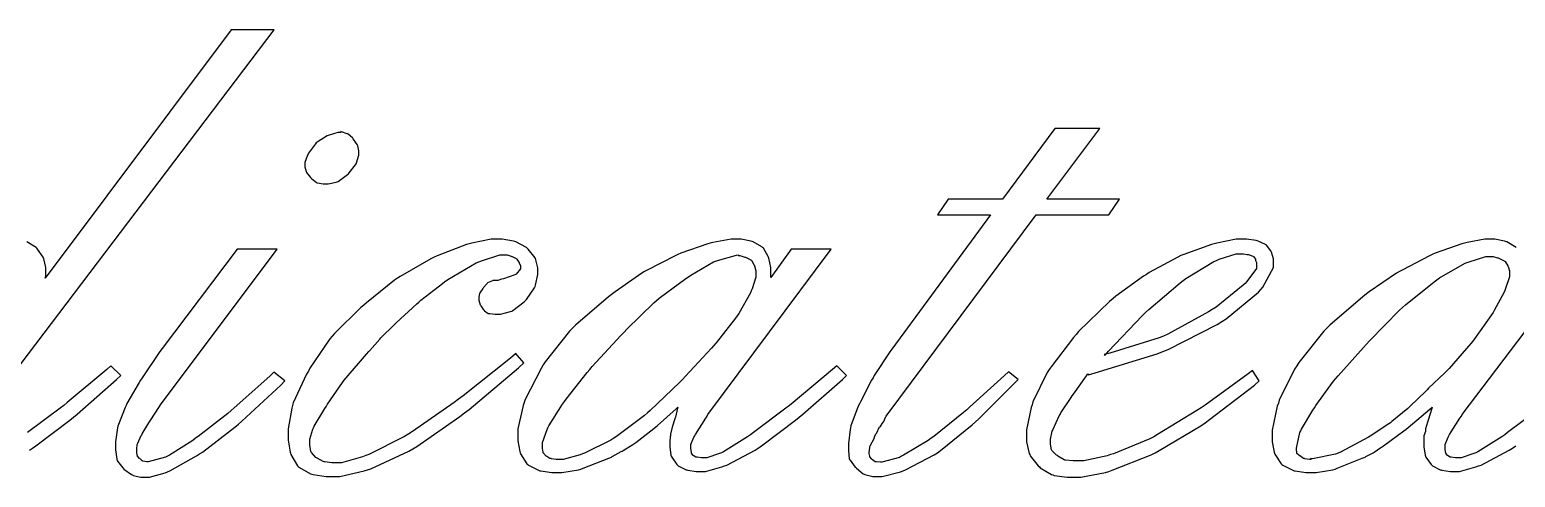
# Model space of a CAD drawing. Extents: x 3.03 to 5.34, y 7.46 to 9.01.
# Drawn here: x 3.613 to 4.44, y 8.733 to 8.982 of the extents above; entities that cross this region are included whole.
import ezdxf

# ---------------------------------------------------------------- set-up
doc = ezdxf.new("R2010")
doc.units = 0
doc.layers.get('0').update_dxf_attribs({"linetype": 'CONTINUOUS'})

msp = doc.modelspace()

# ---------------------------------------------------------------- linework, layer by layer
at = {"color": 0}
for points in [[(3.58686, 8.76828), (3.74918, 8.98226), (3.72532, 8.98226), (3.72532, 8.98226), (3.62181, 8.84403), (3.62181, 8.84403), (3.62213, 8.84478), (3.62224, 8.84489), (3.62224, 8.84532), (3.62224, 8.84619), (3.62224, 8.84728), (3.62224, 8.84814), (3.62224, 8.84993), (3.62115, 8.85476), (3.62093, 8.85531), (3.62071, 8.85579), (3.61768, 8.86029), (3.61724, 8.86074), (3.61681, 8.86111), (3.6116, 8.86421)], [(4.45329, 8.77171), (4.43522, 8.75819), (4.43365, 8.757), (4.43201, 8.75586), (4.41862, 8.74756), (4.41758, 8.74701), (4.41644, 8.74653), (4.40944, 8.74419), (4.40717, 8.74419), (4.40631, 8.74419), (4.40392, 8.74451), (4.40369, 8.74462), (4.40321, 8.74462), (4.40186, 8.74539), (4.40175, 8.7455), (4.40164, 8.74561), (4.40088, 8.74669), (4.40088, 8.74701), (4.40076, 8.74724), (4.40044, 8.74935), (4.40044, 8.75006), (4.40044, 8.75163), (4.40218, 8.75558), (4.40261, 8.75635), (4.403, 8.75706), (4.40875, 8.76628), (4.40956, 8.76742), (4.41, 8.76828), (4.57232, 8.98226)], [(4.43994, 8.86111), (4.43474, 8.86421), (4.43408, 8.86442), (4.43349, 8.86464), (4.42806, 8.86572), (4.42626, 8.86572), (4.42253, 8.86572), (4.41265, 8.86387), (4.41129, 8.86356), (4.40983, 8.86317), (4.39486, 8.85792), (4.39328, 8.85726), (4.39176, 8.85656), (4.37651, 8.84858), (4.37506, 8.84771), (4.37349, 8.84679), (4.35829, 8.83649), (4.35682, 8.83535), (4.35471, 8.83376), (4.33637, 8.81788), (4.33469, 8.81625), (4.33301, 8.81456), (4.31917, 8.79715), (4.31799, 8.79542), (4.31674, 8.79351), (4.30826, 8.77626), (4.30778, 8.77458), (4.30713, 8.77289), (4.30431, 8.75956), (4.30431, 8.75504), (4.30431, 8.75299), (4.30539, 8.7474), (4.30561, 8.74681), (4.30583, 8.74615), (4.30925, 8.74089), (4.30974, 8.7405), (4.31017, 8.74007), (4.31581, 8.73725), (4.31646, 8.73703), (4.31706, 8.73687), (4.32308, 8.73594), (4.32514, 8.73594), (4.32867, 8.73594), (4.338, 8.73753), (4.33925, 8.7379), (4.3405, 8.73833), (4.35439, 8.74393), (4.35596, 8.74462), (4.35639, 8.74485), (4.36008, 8.74685), (4.36051, 8.74701), (4.36094, 8.74724), (4.36464, 8.74983), (4.36507, 8.75006), (4.36621, 8.75076), (4.37761, 8.75911), (4.37875, 8.76004), (4.37989, 8.76096), (4.39204, 8.77126), (4.39328, 8.7724), (4.39312, 8.7716), (4.39111, 8.76514), (4.3909, 8.7646), (4.39068, 8.76394), (4.3896, 8.76036), (4.3896, 8.75917), (4.38949, 8.75885), (4.38872, 8.75635), (4.38872, 8.75549), (4.38872, 8.75461), (4.38872, 8.75265), (4.38872, 8.75201), (4.38872, 8.75028), (4.38938, 8.74556), (4.3896, 8.74507), (4.38981, 8.74451), (4.39264, 8.7404), (4.39307, 8.74007), (4.39344, 8.73975), (4.39779, 8.73757), (4.39828, 8.73747), (4.39871, 8.73725), (4.40343, 8.7366), (4.405, 8.7366), (4.40853, 8.7366), (4.41764, 8.7391), (4.41911, 8.73964), (4.42046, 8.74018), (4.43619, 8.74849), (4.43799, 8.74963), (4.43972, 8.75076)], [(3.61307, 8.74849), (3.61486, 8.74963), (3.6166, 8.75076), (3.63558, 8.76508), (3.63764, 8.76676), (3.6396, 8.76839), (3.66151, 8.78771), (3.6639, 8.78999), (3.65847, 8.79542), (3.65608, 8.79329), (3.63417, 8.77485), (3.63222, 8.77328), (3.63015, 8.77171), (3.61208, 8.75819)]]:
    msp.add_lwpolyline(points, dxfattribs=at)
for points in [[(3.78629, 8.92563), (3.78629, 8.92518), (3.78456, 8.92518), (3.77983, 8.92367), (3.77935, 8.92344), (3.77869, 8.92324), (3.77317, 8.91976), (3.77262, 8.91932), (3.77214, 8.91878), (3.76828, 8.91357), (3.76807, 8.91303), (3.76774, 8.91254), (3.76633, 8.90836), (3.76633, 8.90696), (3.76633, 8.90597), (3.76699, 8.90338), (3.76719, 8.90306), (3.76731, 8.90278), (3.76947, 8.90001), (3.76981, 8.89979), (3.77001, 8.89947), (3.77274, 8.89729), (3.77306, 8.89719), (3.77339, 8.89703), (3.77653, 8.89654), (3.77761, 8.89654), (3.77929, 8.89654), (3.78369, 8.89746), (3.78435, 8.89763), (3.78483, 8.89785), (3.7901, 8.90169), (3.79064, 8.90218), (3.79101, 8.90261), (3.79454, 8.90712), (3.79476, 8.90761), (3.79497, 8.90815), (3.79628, 8.91249), (3.79628, 8.9139), (3.79628, 8.91493), (3.79568, 8.91775), (3.79563, 8.91803), (3.79542, 8.91835), (3.79324, 8.9216), (3.79303, 8.92193), (3.79281, 8.9221), (3.79036, 8.9241), (3.79021, 8.92432), (3.78988, 8.92443), (3.78662, 8.92551), (3.78629, 8.92563)], [(4.18343, 8.92736), (4.15435, 8.88807), (4.12418, 8.88807), (4.11811, 8.87939), (4.14763, 8.87939), (4.09272, 8.80453), (4.09169, 8.80317), (4.08301, 8.78993), (4.08231, 8.78868), (4.08154, 8.78743), (4.07525, 8.77528), (4.07471, 8.77414), (4.07411, 8.77289), (4.06993, 8.76193), (4.06972, 8.7609), (4.06956, 8.75988), (4.06863, 8.75222), (4.06863, 8.74963), (4.06863, 8.74804), (4.06912, 8.74376), (4.06928, 8.74333), (4.0695, 8.74283), (4.07232, 8.73899), (4.07275, 8.73876), (4.07308, 8.73833), (4.07688, 8.73529), (4.07731, 8.73508), (4.07775, 8.73486), (4.08214, 8.73378), (4.08361, 8.73378), (4.08746, 8.73378), (4.09754, 8.73643), (4.09901, 8.73703), (4.10042, 8.73757), (4.11632, 8.74588), (4.11811, 8.74701), (4.11974, 8.74821), (4.13747, 8.76247), (4.13938, 8.76417), (4.14111, 8.76585), (4.16086, 8.78554), (4.16303, 8.78782), (4.15761, 8.79194), (4.15543, 8.78999), (4.13601, 8.7724), (4.13439, 8.77089), (4.1326, 8.76932), (4.1161, 8.75608), (4.11464, 8.75504), (4.11301, 8.7539), (4.09928, 8.74556), (4.09814, 8.74507), (4.097, 8.74442), (4.08729, 8.74181), (4.08729, 8.74181), (4.08649, 8.74181), (4.08421, 8.74197), (4.08404, 8.74203), (4.0835, 8.74203), (4.08197, 8.74311), (4.08187, 8.74333), (4.08165, 8.74343), (4.08057, 8.74468), (4.08057, 8.74507), (4.08046, 8.74517), (4.08014, 8.74658), (4.08014, 8.74701), (4.08014, 8.74701), (4.08046, 8.75006), (4.08057, 8.75049), (4.08068, 8.75082), (4.08285, 8.75493), (4.08317, 8.75549), (4.08317, 8.75608), (4.0841, 8.75765), (4.08425, 8.75786), (4.08436, 8.75808), (4.08578, 8.76101), (4.08599, 8.76133), (4.08621, 8.7615), (4.08794, 8.76394), (4.08817, 8.76417), (4.08826, 8.76437), (4.08951, 8.76714), (4.08968, 8.76742), (4.17301, 8.87939), (4.21338, 8.87939), (4.21946, 8.88807), (4.17888, 8.88807), (4.20839, 8.92736), (4.18343, 8.92736)], [(3.88351, 8.80236), (3.88351, 8.80192), (3.88069, 8.79953), (3.85433, 8.7786), (3.85183, 8.77675), (3.84933, 8.77485), (3.82611, 8.75879), (3.82406, 8.75743), (3.82172, 8.75608), (3.80186, 8.7461), (3.80018, 8.7455), (3.79844, 8.74474), (3.78674, 8.74138), (3.78282, 8.74138), (3.78136, 8.74138), (3.7774, 8.74186), (3.77696, 8.74203), (3.77653, 8.74214), (3.77306, 8.74397), (3.77285, 8.74419), (3.7724, 8.74442), (3.76992, 8.74707), (3.76981, 8.74744), (3.76964, 8.74778), (3.76915, 8.75131), (3.76915, 8.75244), (3.76915, 8.75456), (3.77067, 8.76004), (3.77111, 8.7609), (3.77154, 8.76172), (3.7774, 8.7716), (3.77826, 8.77285), (3.77886, 8.77399), (3.78722, 8.78614), (3.78825, 8.78737), (3.78928, 8.78863), (3.80067, 8.80186), (3.80192, 8.80322), (3.80246, 8.80388), (3.808, 8.81017), (3.80865, 8.81082), (3.81603, 8.81819), (3.81717, 8.81922), (3.82856, 8.82975), (3.82969, 8.83078), (3.83089, 8.83182), (3.84278, 8.84119), (3.84403, 8.84207), (3.84576, 8.84332), (3.86165, 8.85254), (3.86312, 8.85314), (3.86458, 8.85379), (3.87468, 8.85704), (3.8781, 8.85704), (3.8789, 8.85704), (3.88113, 8.85628), (3.88135, 8.85618), (3.88157, 8.85607), (3.88374, 8.85499), (3.88396, 8.85488), (3.88411, 8.85465), (3.88536, 8.85292), (3.88547, 8.85271), (3.88558, 8.85254), (3.88633, 8.85092), (3.88633, 8.85032), (3.88633, 8.84928), (3.8839, 8.8464), (3.88351, 8.84619), (3.88308, 8.84586), (3.87679, 8.84369), (3.87592, 8.84358), (3.8756, 8.84347), (3.87369, 8.84272), (3.8731, 8.84272), (3.87256, 8.84272), (3.87131, 8.84272), (3.87093, 8.84272), (3.87061, 8.84261), (3.86789, 8.84142), (3.86768, 8.84119), (3.86746, 8.84099), (3.86561, 8.83882), (3.8655, 8.8386), (3.86529, 8.83837), (3.86367, 8.83599), (3.86356, 8.83578), (3.86344, 8.83556), (3.86312, 8.83344), (3.86312, 8.83274), (3.86312, 8.83182), (3.86376, 8.82926), (3.86399, 8.82904), (3.8641, 8.82872), (3.86572, 8.82639), (3.86594, 8.82622), (3.86615, 8.82601), (3.86828, 8.82449), (3.86897, 8.82449), (3.86925, 8.82437), (3.87213, 8.82406), (3.8731, 8.82406), (3.87517, 8.82406), (3.88075, 8.82547), (3.88135, 8.82579), (3.882, 8.82607), (3.88829, 8.831), (3.88894, 8.83165), (3.88954, 8.83225), (3.89404, 8.83876), (3.89437, 8.83946), (3.89453, 8.84011), (3.89589, 8.84614), (3.89589, 8.84814), (3.89589, 8.84983), (3.89481, 8.85433), (3.89458, 8.85488), (3.89442, 8.85542), (3.89057, 8.86029), (3.89003, 8.86074), (3.88954, 8.86111), (3.88368, 8.86421), (3.88308, 8.86442), (3.88232, 8.86464), (3.87603, 8.86572), (3.87397, 8.86572), (3.8699, 8.86572), (3.85915, 8.86356), (3.85769, 8.86313), (3.85622, 8.86274), (3.8399, 8.85656), (3.83817, 8.85574), (3.83637, 8.85488), (3.81939, 8.84506), (3.81776, 8.84403), (3.81608, 8.84289), (3.80051, 8.8304), (3.7991, 8.82904), (3.79742, 8.82769), (3.78276, 8.81337), (3.78153, 8.8119), (3.78017, 8.81039), (3.7691, 8.79406), (3.76828, 8.79238), (3.76725, 8.79075), (3.75982, 8.77474), (3.75939, 8.77328), (3.759, 8.77181), (3.757, 8.76025), (3.757, 8.75635), (3.757, 8.75396), (3.75808, 8.7474), (3.75831, 8.74681), (3.75851, 8.74604), (3.76221, 8.73975), (3.76286, 8.73921), (3.76324, 8.73876), (3.76942, 8.73529), (3.77024, 8.73508), (3.771, 8.73486), (3.77821, 8.73378), (3.78065, 8.73378), (3.78575, 8.73378), (3.79921, 8.73687), (3.80106, 8.73747), (3.80296, 8.73813), (3.82406, 8.74783), (3.82644, 8.74918), (3.82861, 8.75054), (3.85249, 8.76719), (3.85508, 8.76915), (3.85769, 8.77111), (3.88514, 8.79428), (3.88807, 8.79693), (3.88351, 8.80236)], [(4.02544, 8.84446), (4.02544, 8.84814), (4.02544, 8.85004), (4.02436, 8.85519), (4.02414, 8.85574), (4.02399, 8.85622), (4.02132, 8.86074), (4.02089, 8.86117), (4.02046, 8.86143), (4.01568, 8.86421), (4.01503, 8.86442), (4.01443, 8.86464), (4.009, 8.86572), (4.00722, 8.86572), (4.00336, 8.86572), (3.99317, 8.86387), (3.99181, 8.86356), (3.99035, 8.86317), (3.97537, 8.85792), (3.97379, 8.85726), (3.97217, 8.85656), (3.9566, 8.84858), (3.95514, 8.84771), (3.95367, 8.84679), (3.93881, 8.83649), (3.93733, 8.83535), (3.93522, 8.83376), (3.91689, 8.81788), (3.91521, 8.81625), (3.91351, 8.81456), (3.90001, 8.79758), (3.89893, 8.79585), (3.89768, 8.79394), (3.88889, 8.77669), (3.88829, 8.77501), (3.88764, 8.77333), (3.88482, 8.76031), (3.88482, 8.75592), (3.88482, 8.75369), (3.8859, 8.74767), (3.88612, 8.74701), (3.88633, 8.74642), (3.88976, 8.74089), (3.89025, 8.7405), (3.89068, 8.74007), (3.89632, 8.73725), (3.89697, 8.73703), (3.89757, 8.73687), (3.9036, 8.73594), (3.90565, 8.73594), (3.90918, 8.73594), (3.91851, 8.73753), (3.91976, 8.7379), (3.92101, 8.73833), (3.93533, 8.74393), (3.9369, 8.74462), (3.93728, 8.74485), (3.94222, 8.74761), (3.94276, 8.74789), (3.94325, 8.74821), (3.94868, 8.75163), (3.94928, 8.75201), (3.95031, 8.75265), (3.96039, 8.76047), (3.96143, 8.76133), (3.96246, 8.76215), (3.97276, 8.77138), (3.97379, 8.7724), (3.97364, 8.77181), (3.97239, 8.76671), (3.97228, 8.76633), (3.97206, 8.76579), (3.97065, 8.76129), (3.97054, 8.7609), (3.97043, 8.76047), (3.96967, 8.75738), (3.96967, 8.75635), (3.96957, 8.75592), (3.96924, 8.75299), (3.96924, 8.75201), (3.96924, 8.75028), (3.96989, 8.74556), (3.97011, 8.74507), (3.97032, 8.74451), (3.97314, 8.7404), (3.97358, 8.74007), (3.97396, 8.73975), (3.97831, 8.73757), (3.97879, 8.73747), (3.97922, 8.73725), (3.98394, 8.7366), (3.98551, 8.7366), (3.98904, 8.7366), (3.99815, 8.7391), (3.99962, 8.73964), (4.00097, 8.74018), (4.01671, 8.74849), (4.0185, 8.74963), (4.02024, 8.75076), (4.03922, 8.76508), (4.04129, 8.76676), (4.04335, 8.76839), (4.06526, 8.78771), (4.06754, 8.78999), (4.06212, 8.79542), (4.05974, 8.79329), (4.03782, 8.77485), (4.03586, 8.77328), (4.03381, 8.77171), (4.01574, 8.75819), (4.01417, 8.757), (4.01253, 8.75586), (3.99914, 8.74756), (3.9981, 8.74701), (3.99696, 8.74653), (3.98996, 8.74419), (3.98768, 8.74419), (3.98682, 8.74419), (3.98443, 8.74451), (3.98421, 8.74462), (3.98372, 8.74462), (3.98236, 8.74539), (3.98226, 8.7455), (3.98215, 8.74561), (3.98139, 8.74669), (3.98139, 8.74701), (3.98128, 8.74724), (3.98096, 8.74935), (3.98096, 8.75006), (3.98096, 8.75163), (3.98269, 8.75558), (3.98313, 8.75635), (3.98351, 8.75706), (3.98926, 8.76628), (3.99007, 8.76742), (3.9905, 8.76828), (4.05908, 8.86029), (4.03674, 8.86029), (4.02544, 8.84446)], [(4.20176, 8.79085), (4.20221, 8.79042), (4.20594, 8.79135), (4.24029, 8.80197), (4.24343, 8.80322), (4.24647, 8.80447), (4.27371, 8.81836), (4.27621, 8.81993), (4.27865, 8.8215), (4.29665, 8.83632), (4.2979, 8.83772), (4.29904, 8.83908), (4.30507, 8.84999), (4.30507, 8.85357), (4.30507, 8.85493), (4.30399, 8.85856), (4.30376, 8.859), (4.30354, 8.85932), (4.30122, 8.86242), (4.30094, 8.86268), (4.30062, 8.8629), (4.29644, 8.86464), (4.29596, 8.86486), (4.29542, 8.86496), (4.2901, 8.86572), (4.28836, 8.86572), (4.28429, 8.86572), (4.27354, 8.86356), (4.27208, 8.86313), (4.27061, 8.86274), (4.2551, 8.85732), (4.25342, 8.85661), (4.25174, 8.85585), (4.23589, 8.84722), (4.23432, 8.84619), (4.23275, 8.84517), (4.21733, 8.83399), (4.21588, 8.83274), (4.21382, 8.83111), (4.19667, 8.81446), (4.19526, 8.81278), (4.19379, 8.81114), (4.18132, 8.79482), (4.18028, 8.79324), (4.17919, 8.79161), (4.17122, 8.77528), (4.17074, 8.77371), (4.17019, 8.77214), (4.16769, 8.75965), (4.16769, 8.75549), (4.16769, 8.7531), (4.16911, 8.74653), (4.16943, 8.74593), (4.16976, 8.74528), (4.17421, 8.73964), (4.17486, 8.73921), (4.17535, 8.73867), (4.18153, 8.73486), (4.18224, 8.73465), (4.183, 8.73443), (4.19021, 8.73335), (4.19265, 8.73335), (4.19786, 8.73335), (4.21153, 8.736), (4.21349, 8.7366), (4.21533, 8.73725), (4.23693, 8.74588), (4.23931, 8.74701), (4.24149, 8.74821), (4.2646, 8.76204), (4.26708, 8.76372), (4.26947, 8.7654), (4.29443, 8.78467), (4.29704, 8.78694), (4.29335, 8.79281), (4.29085, 8.79085), (4.26699, 8.77344), (4.26471, 8.77197), (4.26243, 8.77046), (4.2405, 8.75706), (4.23844, 8.75592), (4.23617, 8.75478), (4.2161, 8.74642), (4.21436, 8.74593), (4.21246, 8.74528), (4.19954, 8.74246), (4.19526, 8.74246), (4.19368, 8.74246), (4.1894, 8.74278), (4.18896, 8.74289), (4.18853, 8.743), (4.18506, 8.74517), (4.18485, 8.7455), (4.1844, 8.74571), (4.18192, 8.74799), (4.18181, 8.74832), (4.18158, 8.74864), (4.18093, 8.75185), (4.18093, 8.75287), (4.18093, 8.75456), (4.18201, 8.75896), (4.18224, 8.7596), (4.18246, 8.76019), (4.18587, 8.76747), (4.18636, 8.76828), (4.18679, 8.76915), (4.19249, 8.77778), (4.19308, 8.77869), (4.19374, 8.77951), (4.20096, 8.78971), (4.20176, 8.79085)], [(3.72857, 8.86029), (3.6869, 8.80496), (3.68565, 8.80328), (3.67578, 8.78863), (3.67497, 8.78737), (3.6741, 8.78603), (3.66737, 8.77431), (3.66694, 8.77328), (3.66644, 8.77225), (3.6626, 8.76269), (3.66238, 8.76178), (3.66217, 8.76079), (3.66108, 8.7531), (3.66108, 8.75049), (3.66108, 8.74858), (3.66174, 8.74343), (3.66194, 8.74289), (3.66217, 8.7424), (3.66499, 8.73856), (3.66542, 8.73833), (3.66569, 8.7379), (3.66986, 8.73486), (3.67042, 8.73465), (3.67079, 8.73443), (3.67503, 8.73335), (3.67649, 8.73335), (3.67985, 8.73335), (3.68858, 8.73583), (3.68994, 8.73639), (3.69119, 8.73687), (3.70606, 8.74522), (3.70774, 8.74636), (3.70942, 8.7474), (3.72743, 8.76124), (3.72944, 8.76286), (3.73128, 8.76454), (3.75288, 8.78467), (3.75526, 8.78694), (3.74897, 8.79172), (3.74681, 8.78961), (3.72706, 8.77192), (3.72532, 8.77046), (3.72342, 8.76888), (3.70703, 8.75608), (3.70557, 8.75504), (3.70404, 8.7539), (3.69097, 8.74556), (3.68994, 8.74507), (3.68881, 8.74451), (3.6791, 8.74203), (3.6791, 8.74203), (3.67833, 8.74203), (3.67626, 8.74235), (3.67606, 8.74246), (3.67589, 8.74257), (3.67464, 8.74365), (3.67453, 8.74376), (3.67432, 8.74388), (3.67324, 8.74511), (3.67324, 8.7455), (3.67312, 8.74571), (3.67279, 8.74735), (3.67279, 8.74789), (3.67279, 8.74892), (3.67312, 8.75163), (3.67324, 8.75201), (3.67333, 8.75233), (3.67535, 8.75651), (3.67562, 8.757), (3.67583, 8.75754), (3.67953, 8.76357), (3.67996, 8.76417), (3.68033, 8.76481), (3.68544, 8.77268), (3.68604, 8.77371), (3.75092, 8.86029), (3.72857, 8.86029)], [(4.21089, 8.80171), (4.21132, 8.80126), (4.21322, 8.80344), (4.23199, 8.82314), (4.23389, 8.82493), (4.23562, 8.82661), (4.25304, 8.84147), (4.25472, 8.84272), (4.25635, 8.84397), (4.27192, 8.8534), (4.27339, 8.854), (4.27474, 8.85465), (4.28429, 8.85769), (4.28749, 8.85769), (4.28836, 8.85769), (4.29031, 8.85726), (4.29096, 8.85726), (4.29113, 8.85721), (4.29357, 8.85628), (4.29378, 8.85618), (4.29389, 8.85607), (4.29497, 8.85465), (4.29508, 8.85444), (4.29508, 8.85389), (4.29551, 8.85271), (4.29551, 8.85226), (4.29551, 8.8495), (4.29025, 8.84224), (4.28922, 8.84119), (4.28819, 8.84017), (4.27306, 8.82801), (4.271, 8.82667), (4.26888, 8.82531), (4.24625, 8.81299), (4.24387, 8.8119), (4.24138, 8.81088), (4.21392, 8.80231), (4.21089, 8.80171)], [(4.00722, 8.85704), (4.00722, 8.85661), (4.00825, 8.85661), (4.01101, 8.85585), (4.01133, 8.85574), (4.01167, 8.85562), (4.01438, 8.85422), (4.0146, 8.854), (4.01481, 8.85379), (4.01622, 8.8514), (4.01633, 8.85118), (4.01644, 8.85086), (4.01719, 8.84819), (4.01719, 8.84728), (4.01719, 8.84472), (4.01503, 8.83811), (4.0146, 8.83708), (4.01421, 8.83599), (4.0076, 8.82443), (4.00678, 8.82319), (4.00586, 8.82183), (3.99501, 8.80811), (3.99376, 8.80669), (3.99251, 8.80524), (3.97808, 8.7895), (3.9764, 8.78782), (3.97472, 8.78608), (3.95844, 8.77051), (3.95687, 8.76915), (3.95518, 8.76768), (3.93961, 8.75597), (3.93821, 8.75504), (3.93653, 8.75401), (3.92188, 8.74675), (3.92063, 8.74636), (3.91938, 8.74582), (3.91004, 8.74333), (3.90696, 8.74333), (3.90603, 8.74333), (3.90343, 8.74365), (3.90326, 8.74376), (3.90261, 8.74376), (3.90088, 8.74485), (3.90067, 8.74507), (3.90044, 8.74517), (3.89903, 8.74685), (3.89893, 8.74701), (3.89882, 8.74724), (3.89849, 8.74935), (3.89849, 8.75006), (3.89849, 8.75276), (3.90099, 8.75988), (3.90153, 8.7609), (3.90201, 8.76193), (3.90961, 8.77399), (3.91064, 8.77544), (3.91157, 8.77681), (3.92329, 8.79161), (3.92475, 8.79324), (3.92611, 8.79492), (3.942, 8.81222), (3.94385, 8.81407), (3.94532, 8.81565), (3.96039, 8.83029), (3.96186, 8.83165), (3.96332, 8.8329), (3.97819, 8.84397), (3.97965, 8.84489), (3.98101, 8.84581), (3.99349, 8.85308), (3.99463, 8.85357), (3.99576, 8.854), (4.00629, 8.85693), (4.00722, 8.85704)], [(4.32557, 8.74376), (4.32601, 8.74333), (4.32508, 8.74333), (4.32249, 8.74365), (4.32232, 8.74376), (4.32178, 8.74376), (4.32026, 8.74485), (4.32015, 8.74507), (4.31993, 8.74517), (4.31808, 8.74658), (4.31799, 8.74681), (4.31793, 8.74696), (4.31776, 8.74897), (4.31776, 8.74963), (4.31776, 8.74963), (4.31972, 8.75825), (4.32015, 8.75917), (4.32058, 8.7601), (4.32688, 8.77072), (4.32775, 8.77197), (4.32856, 8.77322), (4.33843, 8.78678), (4.33968, 8.78825), (4.34093, 8.78971), (4.35514, 8.80561), (4.35682, 8.80735), (4.35846, 8.80925), (4.37511, 8.82628), (4.37679, 8.82775), (4.37842, 8.82921), (4.39432, 8.84213), (4.39589, 8.84315), (4.39735, 8.84418), (4.41135, 8.85221), (4.4126, 8.85271), (4.41385, 8.85325), (4.42312, 8.85618), (4.42626, 8.85618), (4.42719, 8.85618), (4.42964, 8.85542), (4.42996, 8.85531), (4.43028, 8.85519), (4.43338, 8.85379), (4.43365, 8.85357), (4.43386, 8.85335), (4.43528, 8.85097), (4.43539, 8.85075), (4.43549, 8.85053), (4.43625, 8.8481), (4.43625, 8.84728), (4.43625, 8.84478), (4.43408, 8.83826), (4.43365, 8.83729), (4.43326, 8.83637), (4.42785, 8.82607), (4.42714, 8.82493), (4.42626, 8.82368), (4.41689, 8.81044), (4.41585, 8.80908), (4.41482, 8.80772), (4.40267, 8.79383), (4.40132, 8.79238), (4.40039, 8.79144), (4.39128, 8.78282), (4.39046, 8.78196), (4.38965, 8.78114), (4.38129, 8.77317), (4.38049, 8.7724), (4.37967, 8.7716), (4.37088, 8.76437), (4.37007, 8.76372), (4.36925, 8.76313), (4.36046, 8.75726), (4.35965, 8.75678), (4.35792, 8.75558), (4.34233, 8.74729), (4.34099, 8.74681), (4.33951, 8.74615), (4.32671, 8.74365), (4.32557, 8.74376)]]:
    msp.add_lwpolyline(points, close=True, dxfattribs=at)

doc.saveas('drawing.dxf')
